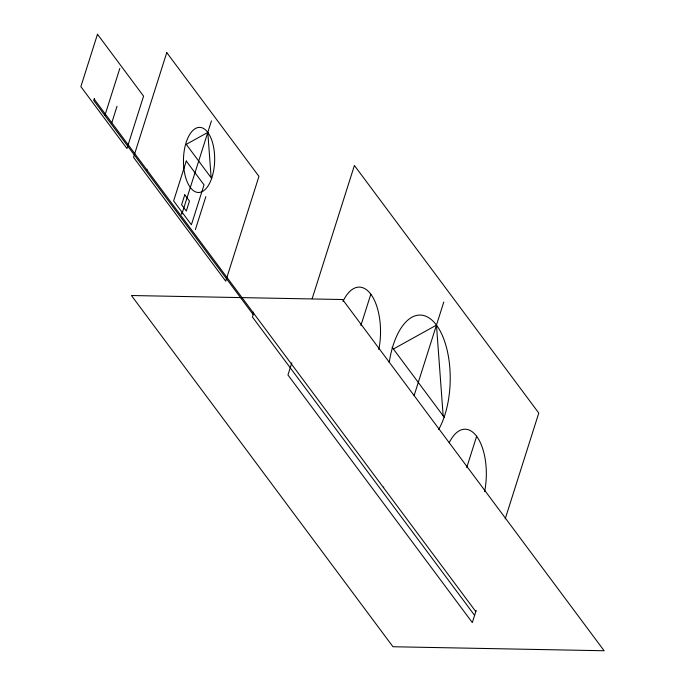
<?xml version="1.0" encoding="UTF-8"?>
<svg xmlns="http://www.w3.org/2000/svg" width="685" height="685" viewBox="0 0 685 685"><rect width="100%" height="100%" fill="white"/><g stroke="black" fill="none" stroke-linecap="round" stroke-linejoin="round"><path stroke-width="1.03" d="M94.402 98.434L93.742 100.498L253.193 314.612M104.839 114.909L105.062 114.215M105.002 115.123L119.832 68.389M111.792 122.769L117.024 106.269M146.847 169.846L147.069 169.161M181.319 213.686L181.534 212.992M181.799 214.336L211.451 120.86M195.379 229.629L205.843 196.638M253.304 312.805L253.527 312.12M253.63 313.242L252.431 317.018L474.602 615.361M291.819 362.793L287.948 374.995L472.316 622.579L476.186 610.369M312.146 298.711L354.41 165.47L538.778 413.046L505.222 518.828M360.901 325.469L370.825 294.199A45.929 22.006 -88.9 0 0 342.997 301.426M383.514 487.651L383.737 486.966M414.142 395.485L443.786 302.008M466.716 467.564L476.64 436.285M393.404 349.016L436.465 325.11L443.161 415.829M392.111 347.278L444.291 417.353M94.179 99.12L475.801 611.577M389.217 362.528A65.118 31.202 -88.9 0 1 436.559 325.238A65.118 31.202 -88.9 0 1 438.657 429.469M370.825 294.199A45.929 22.006 -88.9 0 1 378.814 349.513M449.197 442.724A45.929 22.006 -88.9 0 1 476.854 436.585A45.929 22.006 -88.9 0 1 484.62 491.607M97.484 34.25L80.864 86.635L126.956 148.525L143.576 96.148L97.484 34.25M166.763 52.591L133.532 157.353L225.716 281.141L258.947 176.379L166.763 52.591M186.269 161.035L173.622 200.902L191.398 224.766L204.036 184.899L186.269 161.035M184.77 194.797L181.611 204.764L186.294 211.057L189.462 201.09L184.77 194.797M207.795 132.41L186.26 144.364L211.143 177.775L207.795 132.41M342.586 299.533L131.426 295.518L392.976 646.743L604.136 650.75L342.586 299.533M211.785 177.963A32.555 15.601 -88.9 0 0 200.517 127.444A32.555 15.601 -88.9 0 0 184.864 174.392A32.555 15.601 -88.9 0 0 211.785 177.963"/></g></svg>
